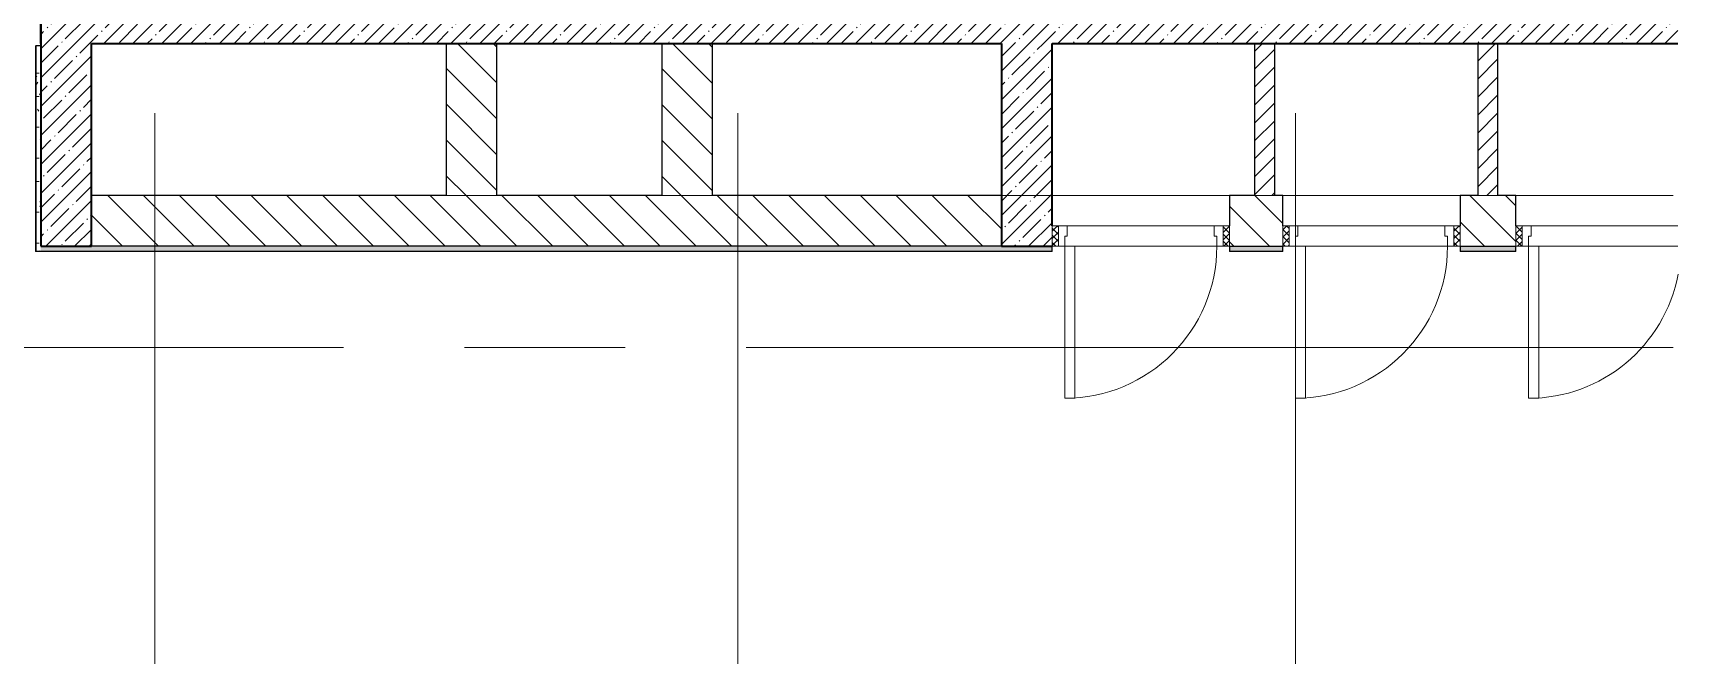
# Model space of a CAD drawing. Header units: millimetres. Extents: x 39286 to 136192, y -1987 to 27400.
# Drawn here: x 51679 to 58170, y 9287 to 11741 of the extents above; entities that cross this region are included whole.
import ezdxf

# ---------------------------------------------------------------- set-up
doc = ezdxf.new("R2010")
doc.units = ezdxf.units.MM
doc.linetypes.add('Осевая', pattern=[3175, 635, -476.25, 1587.5, -476.25])
for name, color, linetype, lineweight in [('A-DOOR', 7, 'Continuous', 9), ('A-DOOR-1', 7, 'Continuous', 13), ('A-DOOR-FRAM', 7, 'Continuous', 13), ('A-DOOR-FRAM-1', 7, 'Continuous', 9), ('A-WALL', 7, 'Continuous', 9), ('I-WALL', 7, 'Continuous', 9), ('Оси', 7, 'Continuous', 9), ('Оси-2', 7, 'Осевая', 9)]:
    doc.layers.add(name, color=color, linetype=linetype, lineweight=lineweight)
for name, color, linetype, lineweight, true_color in [('A-WALL-1', 7, 'Continuous', 25, 0x3c3c3c), ('A-WALL-2', 7, 'Continuous', 35, 0x3c3c3c), ('A-WALL-FNSH-2', 7, 'Continuous', 13, 0x3c3c3c)]:
    doc.layers.add(name, color=color, linetype=linetype, lineweight=lineweight, true_color=true_color)
pattern_1 = [(45, (0, 0), (-57.02463, 57.02463), []), (45, (57.025, 0), (-57.02463, 57.02463), [100.806, -20.161, 3.353, -16.808])]
pattern_2 = [(135, (0, 0), (-70.71068, -70.71068), [])]
pattern_3 = [(45, (0, 0), (-35.35534, 35.35534), [])]
pattern_4 = [(135, (1951.41, 164.685), (-14.14214, -14.14214), []), (225, (1951.41, 164.685), (14.14214, -14.14214), [])]
pattern_5 = [(0, (0, 0), (121.92, 30.48), [10.058, -81.382, 10.058, -81.382, -487.68]), (0, (0, 0), (121.92, 30.48), [-182.88, 10.058, -172.822, 10.058, -81.382, -213.36]), (0, (0, 0), (121.92, 30.48), [-457.2, 10.058, -50.902, 10.058, -142.342]), (120, (45.72, 15.24), (-87.356454, 90.345817), [10.058, -81.382, 10.058, -81.382, -487.68]), (120, (45.72, 15.24), (-87.356454, 90.345817), [-182.88, 10.058, -172.822, 10.058, -81.382, -213.36]), (120, (45.72, 15.24), (-87.356454, 90.345817), [-457.2, 10.058, -50.902, 10.058, -142.342]), (240, (60.96, 76.2), (-34.563546, -120.825817), [10.058, -81.382, 10.058, -81.382, -487.68]), (240, (60.96, 76.2), (-34.563546, -120.825817), [-182.88, 10.058, -172.822, 10.058, -81.382, -213.36]), (240, (60.96, 76.2), (-34.563546, -120.825817), [-457.2, 10.058, -50.902, 10.058, -142.342])]

# ---------------------------------------------------------------- blocks, each defined once
blk = doc.blocks.new('110_Дверь_СКБ_1Ст - д-18 700x2100h_Технический шкаф ЭОМ и СС-23257539-План разверток пом_ 1_38_ Этаж 1')
at = {"layer": 'A-DOOR'}
h = blk.add_hatch(dxfattribs=at)
h.set_pattern_fill('FP_13', color=256, style=0, pattern_type=2)
h.set_pattern_definition(pattern_4)
h.paths.add_polyline_path([(362.5, 100), (337.5, 100), (337.5, 20), (362.5, 20)])
at = {"layer": 'A-DOOR-FRAM-1'}
h = blk.add_hatch(dxfattribs=at)
h.set_pattern_fill('FP_14', color=256, style=0, pattern_type=2)
h.set_pattern_definition([(45, (-171.384, 164.685), (-14.1421, 14.1421), []), (135, (-171.384, 164.685), (-14.1421, -14.1421), [])])
h.paths.add_polyline_path([(-312.5, 100), (-337.5, 100), (-337.5, 20), (-312.5, 20)])
at = {"layer": 'A-DOOR'}
blk.add_arc((312.5, 100), 600, 90, 180, dxfattribs=at)
at = {"layer": 'A-DOOR-1'}
for p, q in [((312.5, 700), (272.5, 700)), ((272.5, 700), (272.5, 100)), ((312.5, 100), (312.5, 700)), ((272.5, 100), (312.5, 100))]:
    blk.add_line(p, q, dxfattribs=at)
at = {"layer": 'A-DOOR-FRAM'}
for p, q in [((-312.5, 100), (-337.5, 100)), ((-337.5, 100), (-337.5, 20)), ((-287.5, 100), (-312.5, 100)), ((-312.5, 100), (-312.5, 20)), ((-312.5, 20), (-312.5, 100)), ((-287.5, 60), (-287.5, 100)), ((312.5, 100), (312.5, 60)), ((337.5, 100), (312.5, 100)), ((337.5, 20), (337.5, 100)), ((362.5, 100), (337.5, 100)), ((337.5, 100), (337.5, 20)), ((362.5, 20), (362.5, 100)), ((-337.5, 20), (-312.5, 20)), ((-312.5, 20), (-277.5, 20)), ((-277.5, 60), (-287.5, 60)), ((-277.5, 20), (-277.5, 60)), ((312.5, 60), (302.5, 60)), ((302.5, 60), (302.5, 20)), ((302.5, 20), (337.5, 20)), ((337.5, 20), (362.5, 20))]:
    blk.add_line(p, q, dxfattribs=at)
at = {"layer": 'A-DOOR-FRAM-1'}
for p, q in [((-287.5, 100), (272.5, 100)), ((302.5, 20), (-277.5, 20))]:
    blk.add_line(p, q, dxfattribs=at)
blk = doc.blocks.new('110_Дверь_СКБ_1Ст - д-18 700x2100h_Технический шкаф ЭОМ и СС-V1-План разверток пом_ 1_38_ Этаж 1')
at = {"layer": 'A-DOOR'}
h = blk.add_hatch(dxfattribs=at)
h.set_pattern_fill('FP_13', color=256, style=0, pattern_type=2)
h.set_pattern_definition(pattern_4)
h.paths.add_polyline_path([(362.5, 100), (337.5, 100), (337.5, 20), (362.5, 20)])
blk.add_arc((312.5, 100), 600, 90, 169.45001, dxfattribs=at)
at = {"layer": 'A-DOOR-1'}
for p, q in [((312.5, 700), (272.5, 700)), ((272.5, 700), (272.5, 100)), ((312.5, 100), (312.5, 700)), ((272.5, 100), (312.5, 100))]:
    blk.add_line(p, q, dxfattribs=at)
at = {"layer": 'A-DOOR-FRAM'}
for p, q in [((312.5, 100), (312.5, 60)), ((337.5, 100), (312.5, 100)), ((337.5, 20), (337.5, 100)), ((362.5, 100), (337.5, 100)), ((337.5, 100), (337.5, 20)), ((362.5, 20), (362.5, 100)), ((312.5, 60), (302.5, 60)), ((302.5, 60), (302.5, 20)), ((302.5, 20), (337.5, 20)), ((337.5, 20), (362.5, 20))]:
    blk.add_line(p, q, dxfattribs=at)
at = {"layer": 'A-DOOR-FRAM-1'}
for p, q in [((-276.9, 100), (272.5, 100)), ((302.5, 20), (-276.9, 20))]:
    blk.add_line(p, q, dxfattribs=at)

msp = doc.modelspace()

# ---------------------------------------------------------------- hatches: boundary and pattern name
at = {"layer": 'I-WALL'}
h = msp.add_hatch(dxfattribs=at)
h.set_pattern_fill('FP_3', color=256, style=0, pattern_type=2)
h.set_pattern_definition(pattern_1)
h.paths.add_polyline_path([(57459.2, 11700), (58169.4, 11700), (58169.4, 11900), (51710, 11900), (51710, 11700), (57379.2, 11700)])
h = msp.add_hatch(dxfattribs=at)
h.set_pattern_fill('FP_17', color=256, style=0, pattern_type=2)
h.set_pattern_definition(pattern_5)
h.paths.add_polyline_path([(51710, 10880), (51710, 11690), (51690, 11690), (51690, 10880)])
h = msp.add_hatch(dxfattribs=at)
h.set_pattern_fill('FP_3', color=256, style=0, pattern_type=2)
h.set_pattern_definition(pattern_1)
h.paths.add_polyline_path([(51910, 10900), (51910, 11700), (51710, 11700), (51710, 10900)])
h = msp.add_hatch(dxfattribs=at)
h.set_pattern_fill('FP_2', color=256, style=0, pattern_type=2)
h.set_pattern_definition(pattern_2)
h.paths.add_polyline_path([(53310, 11100), (53510, 11100), (53510, 11700), (53310, 11700)])
h = msp.add_hatch(dxfattribs=at)
h.set_pattern_fill('FP_2', color=256, style=0, pattern_type=2)
h.set_pattern_definition(pattern_2)
h.paths.add_polyline_path([(54360, 11100), (54360, 11700), (54160, 11700), (54160, 11100)])
h = msp.add_hatch(dxfattribs=at)
h.set_pattern_fill('FP_3', color=256, style=0, pattern_type=2)
h.set_pattern_definition(pattern_1)
h.paths.add_polyline_path([(55700, 10900), (55700, 11700), (55500, 11700), (55500, 10900)])
h = msp.add_hatch(dxfattribs=at)
h.set_pattern_fill('FP_12', color=256, style=0, pattern_type=2)
h.set_pattern_definition(pattern_3)
h.paths.add_polyline_path([(56499.2, 11100), (56579.2, 11100), (56579.2, 11700), (56499.2, 11700)])
h = msp.add_hatch(dxfattribs=at)
h.set_pattern_fill('FP_12', color=256, style=0, pattern_type=2)
h.set_pattern_definition(pattern_3)
h.paths.add_polyline_path([(57379.2, 11100), (57459.2, 11100), (57459.2, 11700), (57379.2, 11700)])
h = msp.add_hatch(dxfattribs=at)
h.set_pattern_fill('FP_2', color=256, style=0, pattern_type=2)
h.set_pattern_definition(pattern_2)
h.paths.add_polyline_path([(57310, 10900), (57530, 10900), (57530, 11100), (57310, 11100), (57310, 10980)])
h.paths.add_polyline_path([(52153.1, 10900), (55500, 10900), (55500, 11100), (51910, 11100), (51910, 10900)])
h.paths.add_polyline_path([(56400, 10900), (56610, 10900), (56610, 11100), (56400, 11100), (56400, 10980)])
h = msp.add_hatch(dxfattribs=at)
h.set_pattern_fill('FP_17', color=256, style=0, pattern_type=2)
h.set_pattern_definition(pattern_5)
h.paths.add_polyline_path([(57310, 10880), (57530, 10880), (57530, 10900), (57310, 10900)])
h.paths.add_polyline_path([(51710, 10880), (55700, 10880), (55700, 10900), (51710, 10900)])
h.paths.add_polyline_path([(56610, 10880), (56610, 10900), (56400, 10900), (56400, 10880)])

# ---------------------------------------------------------------- linework, layer by layer
at = {"layer": 'A-WALL'}
for p, q in [((56499.2, 11100), (56579.2, 11100)), ((57379.2, 11100), (57459.2, 11100))]:
    msp.add_line(p, q, dxfattribs=at)
at = {"layer": 'A-WALL-1'}
for p, q in [((51690, 11690), (51690, 10880)), ((51710, 11690), (51690, 11690)), ((53310, 11700), (53310, 11100)), ((53510, 11100), (53510, 11700)), ((54160, 11700), (54160, 11100)), ((54360, 11100), (54360, 11700)), ((56499.2, 11700), (56499.2, 11100)), ((56579.2, 11100), (56579.2, 11700)), ((57379.2, 11700), (57379.2, 11100)), ((57459.2, 11100), (57459.2, 11700)), ((53310, 11100), (51910, 11100)), ((54160, 11100), (53510, 11100)), ((55500, 11100), (54360, 11100)), ((56499.2, 11100), (56400, 11100)), ((56400, 11100), (56400, 10980)), ((56610, 11100), (56579.2, 11100)), ((56610, 10980), (56610, 11100)), ((57379.2, 11100), (57310, 11100)), ((57310, 11100), (57310, 10980)), ((57530, 11100), (57459.2, 11100)), ((57530, 10980), (57530, 11100)), ((51690, 10880), (55700, 10880)), ((55500, 10900), (51910, 10900)), ((55700, 10880), (55700, 10900)), ((56400, 10900), (56610, 10900)), ((56400, 10900), (56400, 10880)), ((56400, 10880), (56610, 10880)), ((56610, 10880), (56610, 10900)), ((57310, 10900), (57530, 10900)), ((57310, 10900), (57310, 10880)), ((57310, 10880), (57530, 10880)), ((57530, 10880), (57530, 10900))]:
    msp.add_line(p, q, dxfattribs=at)
at = {"layer": 'A-WALL-2'}
for p, q in [((51709, 11900), (51709, 11700)), ((51710, 11900), (51710, 10900)), ((51709, 11700), (51710, 11700)), ((51910, 11700), (55500, 11700)), ((51910, 10900), (51910, 11700)), ((55500, 11700), (55500, 10900)), ((55700, 11700), (58169.4, 11700)), ((55700, 10980), (55700, 11700)), ((51710, 10900), (51910, 10900)), ((55500, 10900), (55700, 10900))]:
    msp.add_line(p, q, dxfattribs=at)
at = {"layer": 'A-WALL-FNSH-2'}
for p, q in [((51690, 11690), (51689, 11690)), ((51689, 11690), (51689, 10879)), ((51689, 10879), (55700, 10879)), ((55700, 10879), (55700, 10880)), ((56400, 10880), (56400, 10879)), ((56400, 10879), (56610, 10879)), ((56610, 10879), (56610, 10880)), ((57310, 10880), (57310, 10879)), ((57310, 10879), (57530, 10879)), ((57530, 10879), (57530, 10880))]:
    msp.add_line(p, q, dxfattribs=at)
at = {"layer": 'Оси'}
for p, q in [((55651, 11100), (58151, 11100)), ((52160, 8290), (52160, 10790)), ((54460, 8290), (54460, 10790)), ((56660, 8290), (56660, 10790)), ((55651, 10500), (58151, 10500))]:
    msp.add_line(p, q, dxfattribs=at)
at = {"layer": 'Оси-2'}
for p, q in [((52160, 10790), (52160, 24898.1)), ((54460, 10790), (54460, 24898.1)), ((56660, 10790), (56660, 24898.1)), ((42586.3, 11100), (55651, 11100)), ((43856.3, 10500), (55651, 10500))]:
    msp.add_line(p, q, dxfattribs=at)

# ---------------------------------------------------------------- block references
at = {"layer": 'A-DOOR', "rotation": 180}
for name, p in [('110_Дверь_СКБ_1Ст - д-18 700x2100h_Технический шкаф ЭОМ и СС-23257539-План разверток пом_ 1_38_ Этаж 1', (56062.5, 11000)), ('110_Дверь_СКБ_1Ст - д-18 700x2100h_Технический шкаф ЭОМ и СС-23257539-План разверток пом_ 1_38_ Этаж 1', (56972.5, 11000)), ('110_Дверь_СКБ_1Ст - д-18 700x2100h_Технический шкаф ЭОМ и СС-V1-План разверток пом_ 1_38_ Этаж 1', (57892.5, 11000))]:
    msp.add_blockref(name, p, dxfattribs=at)

doc.saveas('drawing.dxf')
